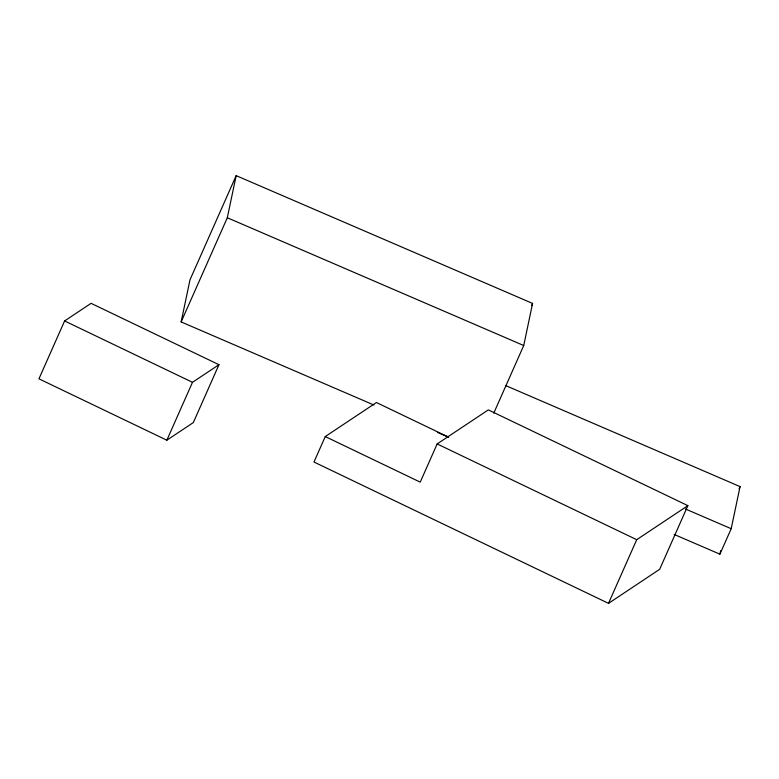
<?xml version="1.0" encoding="UTF-8"?>
<svg xmlns="http://www.w3.org/2000/svg" width="779" height="779" viewBox="0 0 779 779"><rect width="100%" height="100%" fill="white"/><g stroke="black" fill="none" stroke-linecap="round" stroke-linejoin="round"><path stroke-width="1.17" d="M373.93 405.031L181.147 321.922L189.988 279.827L236.164 175.645L532.573 303.421L523.731 345.525L493.759 413.152M181.147 321.922L227.312 217.75L236.164 175.645M674.127 534.433L719.913 554.171L720.653 550.665M719.913 554.171L731.199 528.707L740.05 486.602L505.513 385.508M64.599 320.948L38.95 378.828L166.842 440.193L193.319 422.578L218.967 364.699L91.075 303.333L64.599 320.948L192.491 382.314L218.967 364.699M166.842 440.193L192.491 382.314M325.262 436.561L313.976 462.025L608.506 603.355L659.657 569.313L687.876 505.649L488.316 409.89L437.155 443.933L420.232 482.133L325.262 436.561L376.413 402.519L448.461 437.087M531.59 305.641L532.573 303.421M608.506 603.355L636.716 539.691L687.876 505.649M739.067 488.822L740.05 486.602M227.312 217.75L523.731 345.525M685.413 508.969L731.199 528.707M437.447 432.403L448.587 437.214M437.155 443.933L636.716 539.691"/></g></svg>
